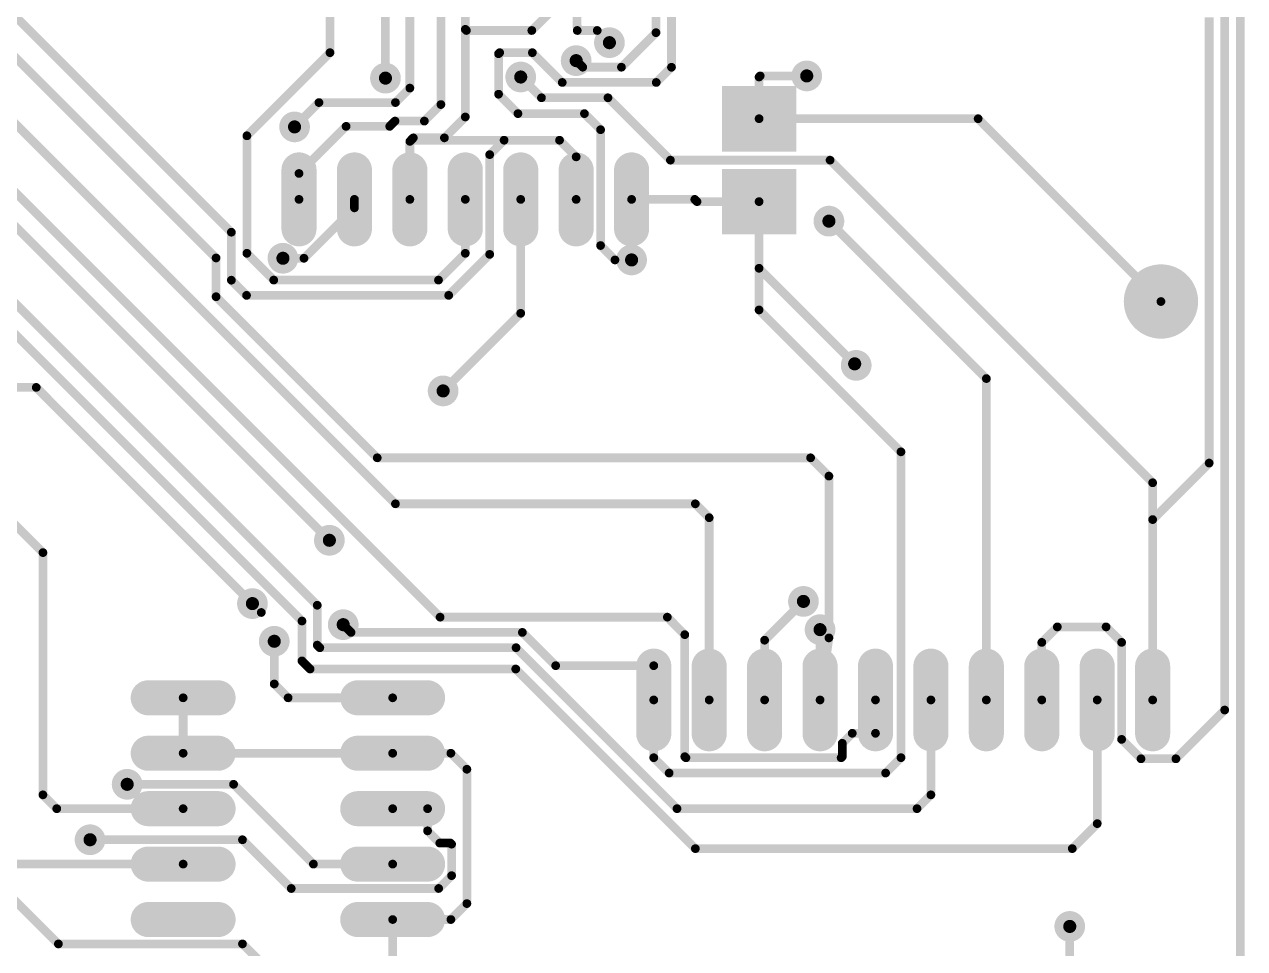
# Model space of a CAD drawing. Header units: millimetres. Extents: x 0 to 677, y 0 to 574.
# Drawn here: x 400.19 to 428.15, y 328.66 to 349.84 of the extents above; entities that cross this region are included whole.
import ezdxf

# ---------------------------------------------------------------- set-up
doc = ezdxf.new("R2010")
doc.units = ezdxf.units.MM
doc.layers.add('BottomLayer', color=5, linetype='Continuous')
doc.layers.add('BottomSolder', color=6, linetype='Continuous')
doc.layers.add('PadHoleLayer', color=7, linetype='Continuous', true_color=0xffffff)
doc.layers.add('ViaHoleLayer', color=7, linetype='Continuous', true_color=0xffffff)

msp = doc.modelspace()

# ---------------------------------------------------------------- linework, layer by layer
at = {"layer": 'BottomLayer'}
for points, const_width in [([(415.016, 348.856), (415.016, 354.094)], 0.2), ([(428.047, 313.606), (428.047, 353.84)], 0.2), ([(414.661, 349.649), (414.661, 353.141)], 0.2), ([(407.193, 349.191), (407.193, 351.933)], 0.2), ([(408.463, 348.607), (408.463, 351.935)], 0.2), ([(409.733, 348.002), (409.733, 351.871)], 0.2), ([(404.932, 345.077), (398.155, 351.855)], 0.2), ([(427.691, 334.129), (427.691, 351.655)], 0.2), ([(409.022, 348.379), (409.022, 350.929)], 0.2), ([(410.292, 349.725), (410.292, 350.929)], 0.2), ([(412.857, 349.699), (412.832, 350.929)], 0.2), ([(412.197, 350.08), (411.816, 349.699)], 0.2), ([(427.335, 339.788), (427.335, 350.004)], 0.2), ([(410.292, 347.718), (410.292, 349.725)], 0.2), ([(410.317, 349.699), (410.292, 349.725)], 0.2), ([(411.816, 349.699), (410.317, 349.699)], 0.2), ([(413.315, 349.699), (412.857, 349.699)], 0.2), ([(413.594, 349.42), (413.315, 349.699)], 0.2), ([(414.661, 349.649), (413.87, 348.858)], 0.2), ([(404.582, 344.487), (399.853, 349.217)], 0.2), ([(407.193, 349.191), (405.288, 347.286)], 0.2), ([(411.079, 349.191), (411.054, 349.166)], 0.2), ([(411.054, 348.239), (411.054, 349.166)], 0.2), ([(411.829, 349.191), (411.079, 349.191)], 0.2), ([(412.513, 348.508), (411.829, 349.191)], 0.2), ([(412.982, 348.858), (412.832, 349.008)], 0.2), ([(413.87, 348.858), (412.982, 348.858)], 0.2), ([(415.016, 348.856), (414.667, 348.508)], 0.2), ([(408.692, 338.854), (398.862, 348.683)], 0.2), ([(412.037, 348.157), (411.562, 348.633)], 0.2), ([(417.048, 348.658), (417.023, 348.633)], 0.2), ([(417.023, 347.678), (417.023, 348.633)], 0.2), ([(418.115, 348.658), (417.048, 348.658)], 0.2), ([(409.022, 348.379), (408.692, 348.048)], 0.2), ([(411.498, 347.794), (411.054, 348.239)], 0.2), ([(414.667, 348.508), (412.513, 348.508)], 0.2), ([(409.714, 336.257), (397.846, 348.125)], 0.2), ([(406.939, 348.048), (406.38, 347.49)], 0.2), ([(408.692, 348.048), (406.939, 348.048)], 0.2), ([(409.733, 348.002), (409.354, 347.623)], 0.2), ([(413.561, 348.157), (412.037, 348.157)], 0.2), ([(414.991, 346.728), (413.561, 348.157)], 0.2), ([(410.292, 347.718), (409.813, 347.239)], 0.2), ([(413.022, 347.794), (411.498, 347.794)], 0.2), ([(413.391, 347.426), (413.022, 347.794)], 0.2), ([(422.042, 347.678), (417.023, 347.678)], 0.2), ([(426.23, 343.489), (422.042, 347.678)], 0.2), ([(407.561, 347.502), (406.482, 346.423)], 0.2), ([(408.561, 347.502), (407.561, 347.502)], 0.2), ([(408.682, 347.623), (408.561, 347.502)], 0.2), ([(409.354, 347.623), (408.682, 347.623)], 0.2), ([(413.391, 344.772), (413.391, 347.426)], 0.2), ([(405.288, 344.594), (405.288, 347.286)], 0.2), ([(409.047, 347.185), (409.022, 347.159)], 0.2), ([(409.022, 345.829), (409.022, 347.159)], 0.2), ([(409.101, 347.239), (409.047, 347.185)], 0.2), ([(411.181, 347.185), (409.047, 347.185)], 0.2), ([(409.813, 347.239), (409.101, 347.239)], 0.2), ([(411.181, 347.185), (410.851, 346.855)], 0.2), ([(412.451, 347.185), (411.181, 347.185)], 0.2), ([(412.832, 346.804), (412.451, 347.185)], 0.2), ([(410.851, 344.569), (410.851, 346.855)], 0.2), ([(407.178, 338.018), (398.595, 346.601)], 0.2), ([(406.482, 345.154), (406.482, 346.504)], 0.6), ([(407.752, 345.154), (407.752, 346.504)], 0.6), ([(409.022, 345.154), (409.022, 346.504)], 0.6), ([(410.292, 345.154), (410.292, 346.504)], 0.6), ([(411.562, 345.154), (411.562, 346.504)], 0.6), ([(412.832, 345.154), (412.832, 346.504)], 0.6), ([(412.832, 345.829), (412.832, 346.804)], 0.2), ([(414.102, 345.154), (414.102, 346.504)], 0.6), ([(418.649, 346.728), (414.991, 346.728)], 0.2), ([(426.04, 339.336), (418.649, 346.728)], 0.2), ([(406.482, 345.829), (406.482, 346.423)], 0.2), ([(407.752, 345.635), (407.752, 345.829)], 0.2), ([(410.292, 344.594), (410.292, 345.829)], 0.2), ([(411.562, 343.219), (411.562, 345.829)], 0.2), ([(415.55, 345.829), (414.102, 345.829)], 0.2), ([(415.601, 345.778), (415.55, 345.829)], 0.2), ([(417.023, 345.778), (415.601, 345.778)], 0.2), ([(417.023, 344.251), (417.023, 345.778)], 0.2), ([(406.9, 336.53), (397.846, 345.585)], 0.2), ([(407.752, 345.635), (406.596, 344.48)], 0.2), ([(422.23, 341.724), (418.623, 345.331)], 0.2), ([(404.932, 343.978), (404.932, 345.077)], 0.2), ([(413.721, 344.442), (413.391, 344.772)], 0.2), ([(404.582, 343.599), (404.582, 344.487)], 0.2), ([(405.903, 343.98), (405.288, 344.594)], 0.2), ([(406.596, 344.48), (406.114, 344.48)], 0.2), ([(410.292, 344.594), (409.678, 343.98)], 0.2), ([(410.851, 344.569), (409.912, 343.63)], 0.2), ([(414.102, 344.442), (413.721, 344.442)], 0.2), ([(417.023, 343.296), (417.023, 344.251)], 0.2), ([(419.248, 342.026), (417.023, 344.251)], 0.2), ([(405.28, 343.63), (404.932, 343.978)], 0.2), ([(409.678, 343.98), (405.903, 343.98)], 0.2), ([(408.274, 339.908), (404.582, 343.599)], 0.2), ([(409.912, 343.63), (405.28, 343.63)], 0.2), ([(411.562, 343.219), (409.784, 341.441)], 0.2), ([(420.274, 340.045), (417.023, 343.296)], 0.2), ([(406.55, 336.168), (399.674, 343.045)], 0.2), ([(400.462, 341.521), (369.652, 341.521)], 0.2), ([(405.618, 336.364), (400.462, 341.521)], 0.2), ([(422.23, 334.36), (422.23, 341.724)], 0.2), ([(400.615, 337.736), (397.846, 340.505)], 0.2), ([(418.204, 339.908), (408.274, 339.908)], 0.2), ([(418.623, 339.489), (418.204, 339.908)], 0.2), ([(420.274, 333.037), (420.274, 340.045)], 0.2), ([(427.335, 339.788), (426.04, 338.493)], 0.2), ([(418.623, 335.782), (418.623, 339.489)], 0.2), ([(426.04, 338.493), (426.04, 339.336)], 0.2), ([(415.562, 338.854), (408.692, 338.854)], 0.2), ([(415.88, 338.536), (415.562, 338.854)], 0.2), ([(415.88, 334.36), (415.88, 338.536)], 0.2), ([(426.04, 334.36), (426.04, 338.493)], 0.2), ([(400.615, 332.186), (400.615, 337.736)], 0.2), ([(406.9, 335.616), (406.9, 336.53)], 0.2), ([(418.039, 336.618), (417.15, 335.729)], 0.2), ([(414.921, 336.257), (409.714, 336.257)], 0.2), ([(415.321, 335.856), (414.921, 336.257)], 0.2), ([(406.55, 335.255), (406.55, 336.168)], 0.2), ([(407.674, 335.907), (407.495, 336.085)], 0.2), ([(418.42, 334.36), (418.42, 335.971)], 0.2), ([(423.856, 336.034), (423.5, 335.679)], 0.2), ([(424.973, 336.034), (423.856, 336.034)], 0.2), ([(425.329, 335.679), (424.973, 336.034)], 0.2), ([(405.915, 334.726), (405.915, 335.704)], 0.2), ([(411.6, 335.907), (407.674, 335.907)], 0.2), ([(412.362, 335.145), (411.6, 335.907)], 0.2), ([(415.321, 333.06), (415.321, 335.856)], 0.2), ([(417.15, 334.36), (417.15, 335.729)], 0.2), ([(418.623, 335.782), (418.42, 334.36)], 0.2), ([(423.5, 334.36), (423.5, 335.679)], 0.2), ([(425.329, 333.456), (425.329, 335.679)], 0.2), ([(406.959, 335.557), (406.9, 335.616)], 0.2), ([(411.455, 335.557), (406.959, 335.557)], 0.2), ([(415.143, 331.869), (411.455, 335.557)], 0.2), ([(406.736, 335.069), (406.55, 335.255)], 0.2), ([(414.61, 335.145), (412.362, 335.145)], 0.2), ([(414.61, 335.135), (414.61, 333.585)], 0.6), ([(414.61, 334.36), (414.61, 335.145)], 0.2), ([(415.88, 335.135), (415.88, 333.585)], 0.6), ([(417.15, 335.135), (417.15, 333.585)], 0.6), ([(418.42, 335.135), (418.42, 333.585)], 0.6), ([(419.69, 335.135), (419.69, 333.585)], 0.6), ([(420.96, 335.135), (420.96, 333.585)], 0.6), ([(422.23, 335.135), (422.23, 333.585)], 0.6), ([(423.5, 335.135), (423.5, 333.585)], 0.6), ([(424.77, 335.135), (424.77, 333.585)], 0.6), ([(426.04, 335.135), (426.04, 333.585)], 0.6), ([(411.448, 335.069), (406.736, 335.069)], 0.2), ([(415.563, 330.954), (411.448, 335.069)], 0.2), ([(404.628, 334.409), (403.028, 334.409)], 0.6), ([(406.233, 334.409), (405.915, 334.726)], 0.2), ([(409.428, 334.409), (407.828, 334.409)], 0.6), ([(403.828, 333.139), (403.828, 334.409)], 0.2), ([(408.628, 334.409), (406.233, 334.409)], 0.2), ([(414.61, 333.037), (414.61, 334.36)], 0.2), ([(419.69, 333.596), (419.69, 334.36)], 0.2), ([(420.96, 334.36), (420.96, 332.186)], 0.2), ([(424.77, 334.36), (424.77, 331.526)], 0.2), ([(427.691, 334.129), (426.573, 333.012)], 0.2), ([(419.157, 333.596), (418.928, 333.367)], 0.2), ([(419.69, 333.596), (419.157, 333.596)], 0.2), ([(425.773, 333.012), (425.329, 333.456)], 0.2), ([(404.628, 333.139), (403.028, 333.139)], 0.6), ([(408.628, 333.139), (403.828, 333.139)], 0.2), ([(409.428, 333.139), (407.828, 333.139)], 0.6), ([(409.962, 333.139), (408.628, 333.139)], 0.2), ([(410.328, 332.772), (409.962, 333.139)], 0.2), ([(418.928, 333.06), (418.928, 333.367)], 0.2), ([(414.962, 332.685), (414.61, 333.037)], 0.2), ([(415.347, 333.035), (415.321, 333.06)], 0.2), ([(418.903, 333.035), (415.347, 333.035)], 0.2), ([(418.928, 333.06), (418.903, 333.035)], 0.2), ([(420.274, 333.037), (419.922, 332.685)], 0.2), ([(426.573, 333.012), (425.773, 333.012)], 0.2), ([(410.328, 329.695), (410.328, 332.772)], 0.2), ([(419.922, 332.685), (414.962, 332.685)], 0.2), ([(404.983, 332.427), (402.545, 332.427)], 0.2), ([(406.812, 330.599), (404.983, 332.427)], 0.2), ([(400.932, 331.869), (400.615, 332.186)], 0.2), ([(404.628, 331.869), (403.028, 331.869)], 0.6), ([(409.428, 331.869), (407.828, 331.869)], 0.6), ([(420.96, 332.186), (420.642, 331.869)], 0.2), ([(403.828, 331.869), (400.932, 331.869)], 0.2), ([(409.428, 331.869), (408.628, 331.869)], 0.2), ([(409.428, 331.361), (409.428, 331.869)], 0.2), ([(420.642, 331.869), (415.143, 331.869)], 0.2), ([(400.97, 328.77), (398.024, 331.716)], 0.2), ([(424.77, 331.526), (424.198, 330.954)], 0.2), ([(409.708, 331.081), (409.428, 331.361)], 0.2), ([(405.187, 331.157), (401.695, 331.157)], 0.2), ([(406.304, 330.04), (405.187, 331.157)], 0.2), ([(409.953, 331.081), (409.708, 331.081)], 0.2), ([(409.978, 331.056), (409.953, 331.081)], 0.2), ([(409.978, 330.335), (409.978, 331.056)], 0.2), ([(424.198, 330.954), (415.563, 330.954)], 0.2), ([(404.628, 330.599), (403.028, 330.599)], 0.6), ([(409.428, 330.599), (407.828, 330.599)], 0.6), ([(403.828, 330.599), (399.865, 330.599)], 0.2), ([(408.628, 330.599), (406.812, 330.599)], 0.2), ([(409.978, 330.335), (409.682, 330.04)], 0.2), ([(409.682, 330.04), (406.304, 330.04)], 0.2), ([(404.628, 329.329), (403.028, 329.329)], 0.6), ([(409.428, 329.329), (407.828, 329.329)], 0.6), ([(410.328, 329.695), (409.962, 329.329)], 0.2), ([(409.962, 329.329), (408.628, 329.329)], 0.2), ([(408.628, 328.059), (408.628, 329.329)], 0.2), ([(424.141, 328.059), (424.141, 329.171)], 0.2), ([(405.187, 328.77), (400.97, 328.77)], 0.2), ([(406.457, 327.5), (405.187, 328.77)], 0.2)]:
    msp.add_lwpolyline(points, dxfattribs=dict(at, const_width=const_width))
for points, const_width in [([(410.342, 349.725, -1), (410.242, 349.725, -1)], 0.1), ([(410.342, 349.725, -1), (410.242, 349.725, -1)], 0.1), ([(410.342, 349.725, -1), (410.242, 349.725, -1)], 0.1), ([(410.367, 349.699, -1), (410.267, 349.699, -1)], 0.1), ([(410.367, 349.699, -1), (410.267, 349.699, -1)], 0.1), ([(411.866, 349.699, -1), (411.766, 349.699, -1)], 0.1), ([(411.866, 349.699, -1), (411.766, 349.699, -1)], 0.1), ([(412.907, 349.699, -1), (412.807, 349.699, -1)], 0.1), ([(412.907, 349.699, -1), (412.807, 349.699, -1)], 0.1), ([(413.365, 349.699, -1), (413.265, 349.699, -1)], 0.1), ([(413.365, 349.699, -1), (413.265, 349.699, -1)], 0.1), ([(414.711, 349.649, -1), (414.611, 349.649, -1)], 0.1), ([(414.711, 349.649, -1), (414.611, 349.649, -1)], 0.1), ([(413.719, 349.42, -1), (413.469, 349.42, -1)], 0.25), ([(413.644, 349.42, -1), (413.544, 349.42, -1)], 0.1), ([(407.243, 349.191, -1), (407.143, 349.191, -1)], 0.1), ([(407.243, 349.191, -1), (407.143, 349.191, -1)], 0.1), ([(411.104, 349.166, -1), (411.004, 349.166, -1)], 0.1), ([(411.104, 349.166, -1), (411.004, 349.166, -1)], 0.1), ([(411.129, 349.191, -1), (411.029, 349.191, -1)], 0.1), ([(411.129, 349.191, -1), (411.029, 349.191, -1)], 0.1), ([(411.879, 349.191, -1), (411.779, 349.191, -1)], 0.1), ([(411.879, 349.191, -1), (411.779, 349.191, -1)], 0.1), ([(412.957, 349.008, -1), (412.707, 349.008, -1)], 0.25), ([(412.882, 349.008, -1), (412.782, 349.008, -1)], 0.1), ([(413.032, 348.858, -1), (412.932, 348.858, -1)], 0.1), ([(413.032, 348.858, -1), (412.932, 348.858, -1)], 0.1), ([(413.92, 348.858, -1), (413.82, 348.858, -1)], 0.1), ([(413.92, 348.858, -1), (413.82, 348.858, -1)], 0.1), ([(415.066, 348.856, -1), (414.966, 348.856, -1)], 0.1), ([(415.066, 348.856, -1), (414.966, 348.856, -1)], 0.1), ([(418.24, 348.658, -1), (417.99, 348.658, -1)], 0.25), ([(408.588, 348.607, -1), (408.338, 348.607, -1)], 0.25), ([(408.513, 348.607, -1), (408.413, 348.607, -1)], 0.1), ([(411.687, 348.633, -1), (411.437, 348.633, -1)], 0.25), ([(411.612, 348.633, -1), (411.512, 348.633, -1)], 0.1), ([(417.073, 348.633, -1), (416.973, 348.633, -1)], 0.1), ([(417.073, 348.633, -1), (416.973, 348.633, -1)], 0.1), ([(417.098, 348.658, -1), (416.998, 348.658, -1)], 0.1), ([(417.098, 348.658, -1), (416.998, 348.658, -1)], 0.1), ([(418.165, 348.658, -1), (418.065, 348.658, -1)], 0.1), ([(409.072, 348.379, -1), (408.972, 348.379, -1)], 0.1), ([(409.072, 348.379, -1), (408.972, 348.379, -1)], 0.1), ([(411.104, 348.239, -1), (411.004, 348.239, -1)], 0.1), ([(411.104, 348.239, -1), (411.004, 348.239, -1)], 0.1), ([(412.563, 348.508, -1), (412.463, 348.508, -1)], 0.1), ([(412.563, 348.508, -1), (412.463, 348.508, -1)], 0.1), ([(414.717, 348.508, -1), (414.617, 348.508, -1)], 0.1), ([(414.717, 348.508, -1), (414.617, 348.508, -1)], 0.1), ([(406.989, 348.048, -1), (406.889, 348.048, -1)], 0.1), ([(406.989, 348.048, -1), (406.889, 348.048, -1)], 0.1), ([(408.742, 348.048, -1), (408.642, 348.048, -1)], 0.1), ([(408.742, 348.048, -1), (408.642, 348.048, -1)], 0.1), ([(409.783, 348.002, -1), (409.683, 348.002, -1)], 0.1), ([(409.783, 348.002, -1), (409.683, 348.002, -1)], 0.1), ([(412.087, 348.157, -1), (411.987, 348.157, -1)], 0.1), ([(412.087, 348.157, -1), (411.987, 348.157, -1)], 0.1), ([(413.611, 348.157, -1), (413.511, 348.157, -1)], 0.1), ([(413.611, 348.157, -1), (413.511, 348.157, -1)], 0.1), ([(410.342, 347.718, -1), (410.242, 347.718, -1)], 0.1), ([(410.342, 347.718, -1), (410.242, 347.718, -1)], 0.1), ([(411.548, 347.794, -1), (411.448, 347.794, -1)], 0.1), ([(411.548, 347.794, -1), (411.448, 347.794, -1)], 0.1), ([(413.072, 347.794, -1), (412.972, 347.794, -1)], 0.1), ([(413.072, 347.794, -1), (412.972, 347.794, -1)], 0.1), ([(417.073, 347.678, -1), (416.973, 347.678, -1)], 0.1), ([(417.073, 347.678, -1), (416.973, 347.678, -1)], 0.1), ([(422.092, 347.678, -1), (421.992, 347.678, -1)], 0.1), ([(422.092, 347.678, -1), (421.992, 347.678, -1)], 0.1), ([(406.505, 347.49, -1), (406.255, 347.49, -1)], 0.25), ([(406.43, 347.49, -1), (406.33, 347.49, -1)], 0.1), ([(407.611, 347.502, -1), (407.511, 347.502, -1)], 0.1), ([(407.611, 347.502, -1), (407.511, 347.502, -1)], 0.1), ([(408.611, 347.502, -1), (408.511, 347.502, -1)], 0.1), ([(408.611, 347.502, -1), (408.511, 347.502, -1)], 0.1), ([(408.732, 347.623, -1), (408.632, 347.623, -1)], 0.1), ([(408.732, 347.623, -1), (408.632, 347.623, -1)], 0.1), ([(409.404, 347.623, -1), (409.304, 347.623, -1)], 0.1), ([(409.404, 347.623, -1), (409.304, 347.623, -1)], 0.1), ([(413.441, 347.426, -1), (413.341, 347.426, -1)], 0.1), ([(413.441, 347.426, -1), (413.341, 347.426, -1)], 0.1), ([(405.338, 347.286, -1), (405.238, 347.286, -1)], 0.1), ([(405.338, 347.286, -1), (405.238, 347.286, -1)], 0.1), ([(409.072, 347.159, -1), (408.972, 347.159, -1)], 0.1), ([(409.072, 347.159, -1), (408.972, 347.159, -1)], 0.1), ([(409.097, 347.185, -1), (408.997, 347.185, -1)], 0.1), ([(409.097, 347.185, -1), (408.997, 347.185, -1)], 0.1), ([(409.097, 347.185, -1), (408.997, 347.185, -1)], 0.1), ([(409.151, 347.239, -1), (409.051, 347.239, -1)], 0.1), ([(409.151, 347.239, -1), (409.051, 347.239, -1)], 0.1), ([(409.863, 347.239, -1), (409.763, 347.239, -1)], 0.1), ([(409.863, 347.239, -1), (409.763, 347.239, -1)], 0.1), ([(411.231, 347.185, -1), (411.131, 347.185, -1)], 0.1), ([(411.231, 347.185, -1), (411.131, 347.185, -1)], 0.1), ([(411.231, 347.185, -1), (411.131, 347.185, -1)], 0.1), ([(412.501, 347.185, -1), (412.401, 347.185, -1)], 0.1), ([(412.501, 347.185, -1), (412.401, 347.185, -1)], 0.1), ([(410.901, 346.855, -1), (410.801, 346.855, -1)], 0.1), ([(410.901, 346.855, -1), (410.801, 346.855, -1)], 0.1), ([(406.632, 346.504, -1), (406.332, 346.504, -1)], 0.3), ([(407.902, 346.504, -1), (407.602, 346.504, -1)], 0.3), ([(409.172, 346.504, -1), (408.872, 346.504, -1)], 0.3), ([(410.442, 346.504, -1), (410.142, 346.504, -1)], 0.3), ([(411.712, 346.504, -1), (411.412, 346.504, -1)], 0.3), ([(412.982, 346.504, -1), (412.682, 346.504, -1)], 0.3), ([(412.882, 346.804, -1), (412.782, 346.804, -1)], 0.1), ([(412.882, 346.804, -1), (412.782, 346.804, -1)], 0.1), ([(414.252, 346.504, -1), (413.952, 346.504, -1)], 0.3), ([(415.041, 346.728, -1), (414.941, 346.728, -1)], 0.1), ([(415.041, 346.728, -1), (414.941, 346.728, -1)], 0.1), ([(418.699, 346.728, -1), (418.599, 346.728, -1)], 0.1), ([(418.699, 346.728, -1), (418.599, 346.728, -1)], 0.1), ([(406.532, 346.423, -1), (406.432, 346.423, -1)], 0.1), ([(406.532, 346.423, -1), (406.432, 346.423, -1)], 0.1), ([(406.532, 345.829, -1), (406.432, 345.829, -1)], 0.1), ([(407.802, 345.829, -1), (407.702, 345.829, -1)], 0.1), ([(409.072, 345.829, -1), (408.972, 345.829, -1)], 0.1), ([(410.342, 345.829, -1), (410.242, 345.829, -1)], 0.1), ([(411.612, 345.829, -1), (411.512, 345.829, -1)], 0.1), ([(412.882, 345.829, -1), (412.782, 345.829, -1)], 0.1), ([(414.152, 345.829, -1), (414.052, 345.829, -1)], 0.1), ([(415.6, 345.829, -1), (415.5, 345.829, -1)], 0.1), ([(415.6, 345.829, -1), (415.5, 345.829, -1)], 0.1), ([(415.651, 345.778, -1), (415.551, 345.778, -1)], 0.1), ([(415.651, 345.778, -1), (415.551, 345.778, -1)], 0.1), ([(417.073, 345.778, -1), (416.973, 345.778, -1)], 0.1), ([(417.073, 345.778, -1), (416.973, 345.778, -1)], 0.1), ([(407.802, 345.635, -1), (407.702, 345.635, -1)], 0.1), ([(407.802, 345.635, -1), (407.702, 345.635, -1)], 0.1), ([(418.748, 345.331, -1), (418.498, 345.331, -1)], 0.25), ([(406.632, 345.154, -1), (406.332, 345.154, -1)], 0.3), ([(407.902, 345.154, -1), (407.602, 345.154, -1)], 0.3), ([(409.172, 345.154, -1), (408.872, 345.154, -1)], 0.3), ([(410.442, 345.154, -1), (410.142, 345.154, -1)], 0.3), ([(411.712, 345.154, -1), (411.412, 345.154, -1)], 0.3), ([(412.982, 345.154, -1), (412.682, 345.154, -1)], 0.3), ([(414.252, 345.154, -1), (413.952, 345.154, -1)], 0.3), ([(418.673, 345.331, -1), (418.573, 345.331, -1)], 0.1), ([(404.982, 345.077, -1), (404.882, 345.077, -1)], 0.1), ([(404.982, 345.077, -1), (404.882, 345.077, -1)], 0.1), ([(406.239, 344.48, -1), (405.989, 344.48, -1)], 0.25), ([(413.441, 344.772, -1), (413.341, 344.772, -1)], 0.1), ([(413.441, 344.772, -1), (413.341, 344.772, -1)], 0.1), ([(404.632, 344.487, -1), (404.532, 344.487, -1)], 0.1), ([(404.632, 344.487, -1), (404.532, 344.487, -1)], 0.1), ([(405.338, 344.594, -1), (405.238, 344.594, -1)], 0.1), ([(405.338, 344.594, -1), (405.238, 344.594, -1)], 0.1), ([(406.164, 344.48, -1), (406.064, 344.48, -1)], 0.1), ([(406.646, 344.48, -1), (406.546, 344.48, -1)], 0.1), ([(406.646, 344.48, -1), (406.546, 344.48, -1)], 0.1), ([(410.342, 344.594, -1), (410.242, 344.594, -1)], 0.1), ([(410.342, 344.594, -1), (410.242, 344.594, -1)], 0.1), ([(410.901, 344.569, -1), (410.801, 344.569, -1)], 0.1), ([(410.901, 344.569, -1), (410.801, 344.569, -1)], 0.1), ([(413.771, 344.442, -1), (413.671, 344.442, -1)], 0.1), ([(413.771, 344.442, -1), (413.671, 344.442, -1)], 0.1), ([(414.227, 344.442, -1), (413.977, 344.442, -1)], 0.25), ([(414.152, 344.442, -1), (414.052, 344.442, -1)], 0.1), ([(417.073, 344.251, -1), (416.973, 344.251, -1)], 0.1), ([(417.073, 344.251, -1), (416.973, 344.251, -1)], 0.1), ([(417.073, 344.251, -1), (416.973, 344.251, -1)], 0.1), ([(426.605, 343.489, -1), (425.855, 343.489, -1)], 0.75), ([(404.982, 343.978, -1), (404.882, 343.978, -1)], 0.1), ([(404.982, 343.978, -1), (404.882, 343.978, -1)], 0.1), ([(405.953, 343.98, -1), (405.853, 343.98, -1)], 0.1), ([(405.953, 343.98, -1), (405.853, 343.98, -1)], 0.1), ([(409.728, 343.98, -1), (409.628, 343.98, -1)], 0.1), ([(409.728, 343.98, -1), (409.628, 343.98, -1)], 0.1), ([(404.632, 343.599, -1), (404.532, 343.599, -1)], 0.1), ([(404.632, 343.599, -1), (404.532, 343.599, -1)], 0.1), ([(405.33, 343.63, -1), (405.23, 343.63, -1)], 0.1), ([(405.33, 343.63, -1), (405.23, 343.63, -1)], 0.1), ([(409.962, 343.63, -1), (409.862, 343.63, -1)], 0.1), ([(409.962, 343.63, -1), (409.862, 343.63, -1)], 0.1), ([(426.28, 343.489, -1), (426.18, 343.489, -1)], 0.1), ([(411.612, 343.219, -1), (411.512, 343.219, -1)], 0.1), ([(411.612, 343.219, -1), (411.512, 343.219, -1)], 0.1), ([(417.073, 343.296, -1), (416.973, 343.296, -1)], 0.1), ([(417.073, 343.296, -1), (416.973, 343.296, -1)], 0.1), ([(419.373, 342.026, -1), (419.123, 342.026, -1)], 0.25), ([(419.298, 342.026, -1), (419.198, 342.026, -1)], 0.1), ([(400.512, 341.521, -1), (400.412, 341.521, -1)], 0.1), ([(400.512, 341.521, -1), (400.412, 341.521, -1)], 0.1), ([(409.909, 341.441, -1), (409.659, 341.441, -1)], 0.25), ([(422.28, 341.724, -1), (422.18, 341.724, -1)], 0.1), ([(422.28, 341.724, -1), (422.18, 341.724, -1)], 0.1), ([(409.834, 341.441, -1), (409.734, 341.441, -1)], 0.1), ([(408.324, 339.908, -1), (408.224, 339.908, -1)], 0.1), ([(408.324, 339.908, -1), (408.224, 339.908, -1)], 0.1), ([(418.254, 339.908, -1), (418.154, 339.908, -1)], 0.1), ([(418.254, 339.908, -1), (418.154, 339.908, -1)], 0.1), ([(420.324, 340.045, -1), (420.224, 340.045, -1)], 0.1), ([(420.324, 340.045, -1), (420.224, 340.045, -1)], 0.1), ([(427.385, 339.788, -1), (427.285, 339.788, -1)], 0.1), ([(427.385, 339.788, -1), (427.285, 339.788, -1)], 0.1), ([(418.673, 339.489, -1), (418.573, 339.489, -1)], 0.1), ([(418.673, 339.489, -1), (418.573, 339.489, -1)], 0.1), ([(426.09, 339.336, -1), (425.99, 339.336, -1)], 0.1), ([(426.09, 339.336, -1), (425.99, 339.336, -1)], 0.1), ([(408.742, 338.854, -1), (408.642, 338.854, -1)], 0.1), ([(408.742, 338.854, -1), (408.642, 338.854, -1)], 0.1), ([(415.612, 338.854, -1), (415.512, 338.854, -1)], 0.1), ([(415.612, 338.854, -1), (415.512, 338.854, -1)], 0.1), ([(415.93, 338.536, -1), (415.83, 338.536, -1)], 0.1), ([(415.93, 338.536, -1), (415.83, 338.536, -1)], 0.1), ([(426.09, 338.493, -1), (425.99, 338.493, -1)], 0.1), ([(426.09, 338.493, -1), (425.99, 338.493, -1)], 0.1), ([(426.09, 338.493, -1), (425.99, 338.493, -1)], 0.1), ([(407.303, 338.018, -1), (407.053, 338.018, -1)], 0.25), ([(407.228, 338.018, -1), (407.128, 338.018, -1)], 0.1), ([(400.665, 337.736, -1), (400.565, 337.736, -1)], 0.1), ([(400.665, 337.736, -1), (400.565, 337.736, -1)], 0.1), ([(418.164, 336.618, -1), (417.914, 336.618, -1)], 0.25), ([(405.54, 336.568, -1), (405.29, 336.568, -1)], 0.25), ([(406.95, 336.53, -1), (406.85, 336.53, -1)], 0.1), ([(406.95, 336.53, -1), (406.85, 336.53, -1)], 0.1), ([(418.089, 336.618, -1), (417.989, 336.618, -1)], 0.1), ([(405.668, 336.364, -1), (405.568, 336.364, -1)], 0.1), ([(407.62, 336.085, -1), (407.37, 336.085, -1)], 0.25), ([(409.764, 336.257, -1), (409.664, 336.257, -1)], 0.1), ([(409.764, 336.257, -1), (409.664, 336.257, -1)], 0.1), ([(414.971, 336.257, -1), (414.871, 336.257, -1)], 0.1), ([(414.971, 336.257, -1), (414.871, 336.257, -1)], 0.1), ([(406.6, 336.168, -1), (406.5, 336.168, -1)], 0.1), ([(406.6, 336.168, -1), (406.5, 336.168, -1)], 0.1), ([(407.545, 336.085, -1), (407.445, 336.085, -1)], 0.1), ([(418.545, 335.971, -1), (418.295, 335.971, -1)], 0.25), ([(418.47, 335.971, -1), (418.37, 335.971, -1)], 0.1), ([(423.906, 336.034, -1), (423.806, 336.034, -1)], 0.1), ([(423.906, 336.034, -1), (423.806, 336.034, -1)], 0.1), ([(425.023, 336.034, -1), (424.923, 336.034, -1)], 0.1), ([(425.023, 336.034, -1), (424.923, 336.034, -1)], 0.1), ([(406.04, 335.704, -1), (405.79, 335.704, -1)], 0.25), ([(405.965, 335.704, -1), (405.865, 335.704, -1)], 0.1), ([(407.724, 335.907, -1), (407.624, 335.907, -1)], 0.1), ([(407.724, 335.907, -1), (407.624, 335.907, -1)], 0.1), ([(411.65, 335.907, -1), (411.55, 335.907, -1)], 0.1), ([(411.65, 335.907, -1), (411.55, 335.907, -1)], 0.1), ([(415.371, 335.856, -1), (415.271, 335.856, -1)], 0.1), ([(415.371, 335.856, -1), (415.271, 335.856, -1)], 0.1), ([(417.2, 335.729, -1), (417.1, 335.729, -1)], 0.1), ([(417.2, 335.729, -1), (417.1, 335.729, -1)], 0.1), ([(418.673, 335.782, -1), (418.573, 335.782, -1)], 0.1), ([(418.673, 335.782, -1), (418.573, 335.782, -1)], 0.1), ([(423.55, 335.679, -1), (423.45, 335.679, -1)], 0.1), ([(423.55, 335.679, -1), (423.45, 335.679, -1)], 0.1), ([(425.379, 335.679, -1), (425.279, 335.679, -1)], 0.1), ([(425.379, 335.679, -1), (425.279, 335.679, -1)], 0.1), ([(406.95, 335.616, -1), (406.85, 335.616, -1)], 0.1), ([(406.95, 335.616, -1), (406.85, 335.616, -1)], 0.1), ([(407.009, 335.557, -1), (406.909, 335.557, -1)], 0.1), ([(407.009, 335.557, -1), (406.909, 335.557, -1)], 0.1), ([(411.505, 335.557, -1), (411.405, 335.557, -1)], 0.1), ([(411.505, 335.557, -1), (411.405, 335.557, -1)], 0.1), ([(406.6, 335.255, -1), (406.5, 335.255, -1)], 0.1), ([(406.6, 335.255, -1), (406.5, 335.255, -1)], 0.1), ([(412.412, 335.145, -1), (412.312, 335.145, -1)], 0.1), ([(412.412, 335.145, -1), (412.312, 335.145, -1)], 0.1), ([(414.76, 335.135, -1), (414.46, 335.135, -1)], 0.3), ([(414.66, 335.145, -1), (414.56, 335.145, -1)], 0.1), ([(414.66, 335.145, -1), (414.56, 335.145, -1)], 0.1), ([(416.03, 335.135, -1), (415.73, 335.135, -1)], 0.3), ([(417.3, 335.135, -1), (417, 335.135, -1)], 0.3), ([(418.57, 335.135, -1), (418.27, 335.135, -1)], 0.3), ([(419.84, 335.135, -1), (419.54, 335.135, -1)], 0.3), ([(421.11, 335.135, -1), (420.81, 335.135, -1)], 0.3), ([(422.38, 335.135, -1), (422.08, 335.135, -1)], 0.3), ([(423.65, 335.135, -1), (423.35, 335.135, -1)], 0.3), ([(424.92, 335.135, -1), (424.62, 335.135, -1)], 0.3), ([(426.19, 335.135, -1), (425.89, 335.135, -1)], 0.3), ([(406.786, 335.069, -1), (406.686, 335.069, -1)], 0.1), ([(406.786, 335.069, -1), (406.686, 335.069, -1)], 0.1), ([(411.498, 335.069, -1), (411.398, 335.069, -1)], 0.1), ([(411.498, 335.069, -1), (411.398, 335.069, -1)], 0.1), ([(403.178, 334.409, -1), (402.878, 334.409, -1)], 0.3), ([(404.778, 334.409, -1), (404.478, 334.409, -1)], 0.3), ([(405.965, 334.726, -1), (405.865, 334.726, -1)], 0.1), ([(405.965, 334.726, -1), (405.865, 334.726, -1)], 0.1), ([(407.978, 334.409, -1), (407.678, 334.409, -1)], 0.3), ([(409.578, 334.409, -1), (409.278, 334.409, -1)], 0.3), ([(403.878, 334.409, -1), (403.778, 334.409, -1)], 0.1), ([(406.283, 334.409, -1), (406.183, 334.409, -1)], 0.1), ([(406.283, 334.409, -1), (406.183, 334.409, -1)], 0.1), ([(408.678, 334.409, -1), (408.578, 334.409, -1)], 0.1), ([(414.66, 334.36, -1), (414.56, 334.36, -1)], 0.1), ([(414.66, 334.36, -1), (414.56, 334.36, -1)], 0.1), ([(415.93, 334.36, -1), (415.83, 334.36, -1)], 0.1), ([(417.2, 334.36, -1), (417.1, 334.36, -1)], 0.1), ([(418.47, 334.36, -1), (418.37, 334.36, -1)], 0.1), ([(418.47, 334.36, -1), (418.37, 334.36, -1)], 0.1), ([(419.74, 334.36, -1), (419.64, 334.36, -1)], 0.1), ([(421.01, 334.36, -1), (420.91, 334.36, -1)], 0.1), ([(422.28, 334.36, -1), (422.18, 334.36, -1)], 0.1), ([(423.55, 334.36, -1), (423.45, 334.36, -1)], 0.1), ([(424.82, 334.36, -1), (424.72, 334.36, -1)], 0.1), ([(426.09, 334.36, -1), (425.99, 334.36, -1)], 0.1), ([(427.741, 334.129, -1), (427.641, 334.129, -1)], 0.1), ([(427.741, 334.129, -1), (427.641, 334.129, -1)], 0.1), ([(414.76, 333.585, -1), (414.46, 333.585, -1)], 0.3), ([(416.03, 333.585, -1), (415.73, 333.585, -1)], 0.3), ([(417.3, 333.585, -1), (417, 333.585, -1)], 0.3), ([(418.57, 333.585, -1), (418.27, 333.585, -1)], 0.3), ([(419.84, 333.585, -1), (419.54, 333.585, -1)], 0.3), ([(421.11, 333.585, -1), (420.81, 333.585, -1)], 0.3), ([(422.38, 333.585, -1), (422.08, 333.585, -1)], 0.3), ([(423.65, 333.585, -1), (423.35, 333.585, -1)], 0.3), ([(424.92, 333.585, -1), (424.62, 333.585, -1)], 0.3), ([(426.19, 333.585, -1), (425.89, 333.585, -1)], 0.3), ([(419.207, 333.596, -1), (419.107, 333.596, -1)], 0.1), ([(419.207, 333.596, -1), (419.107, 333.596, -1)], 0.1), ([(419.74, 333.596, -1), (419.64, 333.596, -1)], 0.1), ([(419.74, 333.596, -1), (419.64, 333.596, -1)], 0.1), ([(425.379, 333.456, -1), (425.279, 333.456, -1)], 0.1), ([(425.379, 333.456, -1), (425.279, 333.456, -1)], 0.1), ([(403.178, 333.139, -1), (402.878, 333.139, -1)], 0.3), ([(403.878, 333.139, -1), (403.778, 333.139, -1)], 0.1), ([(403.878, 333.139, -1), (403.778, 333.139, -1)], 0.1), ([(404.778, 333.139, -1), (404.478, 333.139, -1)], 0.3), ([(407.978, 333.139, -1), (407.678, 333.139, -1)], 0.3), ([(408.678, 333.139, -1), (408.578, 333.139, -1)], 0.1), ([(408.678, 333.139, -1), (408.578, 333.139, -1)], 0.1), ([(409.578, 333.139, -1), (409.278, 333.139, -1)], 0.3), ([(410.012, 333.139, -1), (409.912, 333.139, -1)], 0.1), ([(410.012, 333.139, -1), (409.912, 333.139, -1)], 0.1), ([(418.978, 333.367, -1), (418.878, 333.367, -1)], 0.1), ([(418.978, 333.367, -1), (418.878, 333.367, -1)], 0.1), ([(414.66, 333.037, -1), (414.56, 333.037, -1)], 0.1), ([(414.66, 333.037, -1), (414.56, 333.037, -1)], 0.1), ([(415.371, 333.06, -1), (415.271, 333.06, -1)], 0.1), ([(415.371, 333.06, -1), (415.271, 333.06, -1)], 0.1), ([(415.397, 333.035, -1), (415.297, 333.035, -1)], 0.1), ([(415.397, 333.035, -1), (415.297, 333.035, -1)], 0.1), ([(418.953, 333.035, -1), (418.853, 333.035, -1)], 0.1), ([(418.953, 333.035, -1), (418.853, 333.035, -1)], 0.1), ([(418.978, 333.06, -1), (418.878, 333.06, -1)], 0.1), ([(418.978, 333.06, -1), (418.878, 333.06, -1)], 0.1), ([(420.324, 333.037, -1), (420.224, 333.037, -1)], 0.1), ([(420.324, 333.037, -1), (420.224, 333.037, -1)], 0.1), ([(425.823, 333.012, -1), (425.723, 333.012, -1)], 0.1), ([(425.823, 333.012, -1), (425.723, 333.012, -1)], 0.1), ([(426.623, 333.012, -1), (426.523, 333.012, -1)], 0.1), ([(426.623, 333.012, -1), (426.523, 333.012, -1)], 0.1), ([(402.67, 332.427, -1), (402.42, 332.427, -1)], 0.25), ([(410.378, 332.772, -1), (410.278, 332.772, -1)], 0.1), ([(410.378, 332.772, -1), (410.278, 332.772, -1)], 0.1), ([(415.012, 332.685, -1), (414.912, 332.685, -1)], 0.1), ([(415.012, 332.685, -1), (414.912, 332.685, -1)], 0.1), ([(419.972, 332.685, -1), (419.872, 332.685, -1)], 0.1), ([(419.972, 332.685, -1), (419.872, 332.685, -1)], 0.1), ([(402.595, 332.427, -1), (402.495, 332.427, -1)], 0.1), ([(405.033, 332.427, -1), (404.933, 332.427, -1)], 0.1), ([(405.033, 332.427, -1), (404.933, 332.427, -1)], 0.1), ([(400.665, 332.186, -1), (400.565, 332.186, -1)], 0.1), ([(400.665, 332.186, -1), (400.565, 332.186, -1)], 0.1), ([(403.178, 331.869, -1), (402.878, 331.869, -1)], 0.3), ([(404.778, 331.869, -1), (404.478, 331.869, -1)], 0.3), ([(407.978, 331.869, -1), (407.678, 331.869, -1)], 0.3), ([(409.578, 331.869, -1), (409.278, 331.869, -1)], 0.3), ([(421.01, 332.186, -1), (420.91, 332.186, -1)], 0.1), ([(421.01, 332.186, -1), (420.91, 332.186, -1)], 0.1), ([(400.982, 331.869, -1), (400.882, 331.869, -1)], 0.1), ([(400.982, 331.869, -1), (400.882, 331.869, -1)], 0.1), ([(403.878, 331.869, -1), (403.778, 331.869, -1)], 0.1), ([(408.678, 331.869, -1), (408.578, 331.869, -1)], 0.1), ([(409.478, 331.869, -1), (409.378, 331.869, -1)], 0.1), ([(409.478, 331.869, -1), (409.378, 331.869, -1)], 0.1), ([(415.193, 331.869, -1), (415.093, 331.869, -1)], 0.1), ([(415.193, 331.869, -1), (415.093, 331.869, -1)], 0.1), ([(420.692, 331.869, -1), (420.592, 331.869, -1)], 0.1), ([(420.692, 331.869, -1), (420.592, 331.869, -1)], 0.1), ([(424.82, 331.526, -1), (424.72, 331.526, -1)], 0.1), ([(424.82, 331.526, -1), (424.72, 331.526, -1)], 0.1), ([(401.82, 331.157, -1), (401.57, 331.157, -1)], 0.25), ([(409.478, 331.361, -1), (409.378, 331.361, -1)], 0.1), ([(409.478, 331.361, -1), (409.378, 331.361, -1)], 0.1), ([(401.745, 331.157, -1), (401.645, 331.157, -1)], 0.1), ([(405.237, 331.157, -1), (405.137, 331.157, -1)], 0.1), ([(405.237, 331.157, -1), (405.137, 331.157, -1)], 0.1), ([(409.758, 331.081, -1), (409.658, 331.081, -1)], 0.1), ([(409.758, 331.081, -1), (409.658, 331.081, -1)], 0.1), ([(410.003, 331.081, -1), (409.903, 331.081, -1)], 0.1), ([(410.003, 331.081, -1), (409.903, 331.081, -1)], 0.1), ([(410.028, 331.056, -1), (409.928, 331.056, -1)], 0.1), ([(410.028, 331.056, -1), (409.928, 331.056, -1)], 0.1), ([(415.613, 330.954, -1), (415.513, 330.954, -1)], 0.1), ([(415.613, 330.954, -1), (415.513, 330.954, -1)], 0.1), ([(424.248, 330.954, -1), (424.148, 330.954, -1)], 0.1), ([(424.248, 330.954, -1), (424.148, 330.954, -1)], 0.1), ([(403.178, 330.599, -1), (402.878, 330.599, -1)], 0.3), ([(404.778, 330.599, -1), (404.478, 330.599, -1)], 0.3), ([(407.978, 330.599, -1), (407.678, 330.599, -1)], 0.3), ([(409.578, 330.599, -1), (409.278, 330.599, -1)], 0.3), ([(403.878, 330.599, -1), (403.778, 330.599, -1)], 0.1), ([(406.862, 330.599, -1), (406.762, 330.599, -1)], 0.1), ([(406.862, 330.599, -1), (406.762, 330.599, -1)], 0.1), ([(408.678, 330.599, -1), (408.578, 330.599, -1)], 0.1), ([(410.028, 330.335, -1), (409.928, 330.335, -1)], 0.1), ([(410.028, 330.335, -1), (409.928, 330.335, -1)], 0.1), ([(406.354, 330.04, -1), (406.254, 330.04, -1)], 0.1), ([(406.354, 330.04, -1), (406.254, 330.04, -1)], 0.1), ([(409.732, 330.04, -1), (409.632, 330.04, -1)], 0.1), ([(409.732, 330.04, -1), (409.632, 330.04, -1)], 0.1), ([(403.178, 329.329, -1), (402.878, 329.329, -1)], 0.3), ([(404.778, 329.329, -1), (404.478, 329.329, -1)], 0.3), ([(407.978, 329.329, -1), (407.678, 329.329, -1)], 0.3), ([(409.578, 329.329, -1), (409.278, 329.329, -1)], 0.3), ([(410.378, 329.695, -1), (410.278, 329.695, -1)], 0.1), ([(410.378, 329.695, -1), (410.278, 329.695, -1)], 0.1), ([(408.678, 329.329, -1), (408.578, 329.329, -1)], 0.1), ([(408.678, 329.329, -1), (408.578, 329.329, -1)], 0.1), ([(410.012, 329.329, -1), (409.912, 329.329, -1)], 0.1), ([(410.012, 329.329, -1), (409.912, 329.329, -1)], 0.1), ([(424.266, 329.171, -1), (424.016, 329.171, -1)], 0.25), ([(424.191, 329.171, -1), (424.091, 329.171, -1)], 0.1), ([(401.02, 328.77, -1), (400.92, 328.77, -1)], 0.1), ([(401.02, 328.77, -1), (400.92, 328.77, -1)], 0.1), ([(405.237, 328.77, -1), (405.137, 328.77, -1)], 0.1), ([(405.237, 328.77, -1), (405.137, 328.77, -1)], 0.1)]:
    msp.add_lwpolyline(points, format="xyb", close=True, dxfattribs=dict(at, const_width=const_width))
for points in [[(417.773, 347.028), (416.273, 347.028), (417.773, 348.328), (416.273, 348.328)], [(417.773, 345.128), (416.273, 345.128), (417.773, 346.428), (416.273, 346.428)]]:
    msp.add_solid(points, dxfattribs=at)
at = {"layer": 'BottomSolder'}
for points, const_width in [([(413.77, 349.42, -1), (413.418, 349.42, -1)], 0.352), ([(413.008, 349.008, -1), (412.656, 349.008, -1)], 0.352), ([(408.639, 348.607, -1), (408.287, 348.607, -1)], 0.352), ([(411.738, 348.633, -1), (411.386, 348.633, -1)], 0.352), ([(418.291, 348.658, -1), (417.939, 348.658, -1)], 0.352), ([(406.556, 347.49, -1), (406.205, 347.49, -1)], 0.352), ([(406.683, 346.504, -1), (406.281, 346.504, -1)], 0.402), ([(407.953, 346.504, -1), (407.551, 346.504, -1)], 0.402), ([(409.223, 346.504, -1), (408.821, 346.504, -1)], 0.402), ([(410.493, 346.504, -1), (410.091, 346.504, -1)], 0.402), ([(411.763, 346.504, -1), (411.361, 346.504, -1)], 0.402), ([(413.033, 346.504, -1), (412.631, 346.504, -1)], 0.402), ([(414.303, 346.504, -1), (413.901, 346.504, -1)], 0.402), ([(406.683, 345.154, -1), (406.281, 345.154, -1)], 0.402), ([(407.953, 345.154, -1), (407.551, 345.154, -1)], 0.402), ([(409.223, 345.154, -1), (408.821, 345.154, -1)], 0.402), ([(410.493, 345.154, -1), (410.091, 345.154, -1)], 0.402), ([(411.763, 345.154, -1), (411.361, 345.154, -1)], 0.402), ([(413.033, 345.154, -1), (412.631, 345.154, -1)], 0.402), ([(414.303, 345.154, -1), (413.901, 345.154, -1)], 0.402), ([(418.799, 345.331, -1), (418.447, 345.331, -1)], 0.352), ([(406.289, 344.48, -1), (405.938, 344.48, -1)], 0.352), ([(414.278, 344.442, -1), (413.926, 344.442, -1)], 0.352), ([(426.656, 343.489, -1), (425.805, 343.489, -1)], 0.852), ([(419.424, 342.026, -1), (419.072, 342.026, -1)], 0.352), ([(409.96, 341.441, -1), (409.608, 341.441, -1)], 0.352), ([(407.354, 338.018, -1), (407.002, 338.018, -1)], 0.352), ([(405.591, 336.568, -1), (405.239, 336.568, -1)], 0.352), ([(418.215, 336.618, -1), (417.863, 336.618, -1)], 0.352), ([(407.671, 336.085, -1), (407.32, 336.085, -1)], 0.352), ([(418.596, 335.971, -1), (418.244, 335.971, -1)], 0.352), ([(406.091, 335.704, -1), (405.739, 335.704, -1)], 0.352), ([(414.811, 335.135, -1), (414.409, 335.135, -1)], 0.402), ([(416.081, 335.135, -1), (415.679, 335.135, -1)], 0.402), ([(417.351, 335.135, -1), (416.949, 335.135, -1)], 0.402), ([(418.621, 335.135, -1), (418.219, 335.135, -1)], 0.402), ([(419.891, 335.135, -1), (419.489, 335.135, -1)], 0.402), ([(421.161, 335.135, -1), (420.759, 335.135, -1)], 0.402), ([(422.431, 335.135, -1), (422.029, 335.135, -1)], 0.402), ([(423.701, 335.135, -1), (423.299, 335.135, -1)], 0.402), ([(424.971, 335.135, -1), (424.569, 335.135, -1)], 0.402), ([(426.241, 335.135, -1), (425.839, 335.135, -1)], 0.402), ([(403.229, 334.409, -1), (402.827, 334.409, -1)], 0.402), ([(404.829, 334.409, -1), (404.427, 334.409, -1)], 0.402), ([(408.029, 334.409, -1), (407.627, 334.409, -1)], 0.402), ([(409.629, 334.409, -1), (409.227, 334.409, -1)], 0.402), ([(414.811, 333.585, -1), (414.409, 333.585, -1)], 0.402), ([(416.081, 333.585, -1), (415.679, 333.585, -1)], 0.402), ([(417.351, 333.585, -1), (416.949, 333.585, -1)], 0.402), ([(418.621, 333.585, -1), (418.219, 333.585, -1)], 0.402), ([(419.891, 333.585, -1), (419.489, 333.585, -1)], 0.402), ([(421.161, 333.585, -1), (420.759, 333.585, -1)], 0.402), ([(422.431, 333.585, -1), (422.029, 333.585, -1)], 0.402), ([(423.701, 333.585, -1), (423.299, 333.585, -1)], 0.402), ([(424.971, 333.585, -1), (424.569, 333.585, -1)], 0.402), ([(426.241, 333.585, -1), (425.839, 333.585, -1)], 0.402), ([(403.229, 333.139, -1), (402.827, 333.139, -1)], 0.402), ([(404.829, 333.139, -1), (404.427, 333.139, -1)], 0.402), ([(408.029, 333.139, -1), (407.627, 333.139, -1)], 0.402), ([(409.629, 333.139, -1), (409.227, 333.139, -1)], 0.402), ([(402.721, 332.427, -1), (402.369, 332.427, -1)], 0.352), ([(403.229, 331.869, -1), (402.827, 331.869, -1)], 0.402), ([(404.829, 331.869, -1), (404.427, 331.869, -1)], 0.402), ([(408.029, 331.869, -1), (407.627, 331.869, -1)], 0.402), ([(409.629, 331.869, -1), (409.227, 331.869, -1)], 0.402), ([(401.871, 331.157, -1), (401.519, 331.157, -1)], 0.352), ([(403.229, 330.599, -1), (402.827, 330.599, -1)], 0.402), ([(404.829, 330.599, -1), (404.427, 330.599, -1)], 0.402), ([(408.029, 330.599, -1), (407.627, 330.599, -1)], 0.402), ([(409.629, 330.599, -1), (409.227, 330.599, -1)], 0.402), ([(403.229, 329.329, -1), (402.827, 329.329, -1)], 0.402), ([(404.829, 329.329, -1), (404.427, 329.329, -1)], 0.402), ([(408.029, 329.329, -1), (407.627, 329.329, -1)], 0.402), ([(409.629, 329.329, -1), (409.227, 329.329, -1)], 0.402), ([(424.316, 329.171, -1), (423.965, 329.171, -1)], 0.352)]:
    msp.add_lwpolyline(points, format="xyb", close=True, dxfattribs=dict(at, const_width=const_width))
at = {"layer": 'BottomSolder', "const_width": 0.803}
for points in [[(406.482, 345.154), (406.482, 346.504)], [(407.752, 345.154), (407.752, 346.504)], [(409.022, 345.154), (409.022, 346.504)], [(410.292, 345.154), (410.292, 346.504)], [(411.562, 345.154), (411.562, 346.504)], [(412.832, 345.154), (412.832, 346.504)], [(414.102, 345.154), (414.102, 346.504)], [(414.61, 335.135), (414.61, 333.585)], [(415.88, 335.135), (415.88, 333.585)], [(417.15, 335.135), (417.15, 333.585)], [(418.42, 335.135), (418.42, 333.585)], [(419.69, 335.135), (419.69, 333.585)], [(420.96, 335.135), (420.96, 333.585)], [(422.23, 335.135), (422.23, 333.585)], [(423.5, 335.135), (423.5, 333.585)], [(424.77, 335.135), (424.77, 333.585)], [(426.04, 335.135), (426.04, 333.585)], [(404.628, 334.409), (403.028, 334.409)], [(409.428, 334.409), (407.828, 334.409)], [(404.628, 333.139), (403.028, 333.139)], [(409.428, 333.139), (407.828, 333.139)], [(404.628, 331.869), (403.028, 331.869)], [(409.428, 331.869), (407.828, 331.869)], [(404.628, 330.599), (403.028, 330.599)], [(409.428, 330.599), (407.828, 330.599)], [(404.628, 329.329), (403.028, 329.329)], [(409.428, 329.329), (407.828, 329.329)]]:
    msp.add_lwpolyline(points, dxfattribs=at)
at = {"layer": 'BottomSolder'}
for points in [[(417.875, 346.926), (416.171, 346.926), (417.875, 348.429), (416.171, 348.429)], [(417.875, 345.026), (416.171, 345.026), (417.875, 346.529), (416.171, 346.529)]]:
    msp.add_solid(points, dxfattribs=at)
at = {"layer": 'PadHoleLayer', "const_width": 0.45}
msp.add_lwpolyline([(426.005, 343.489, 1), (426.455, 343.489, 1)], format="xyb", close=True, dxfattribs=at)
at = {"layer": 'ViaHoleLayer', "const_width": 0.15}
for points in [[(413.519, 349.42, 1), (413.669, 349.42, 1)], [(412.757, 349.008, 1), (412.907, 349.008, 1)], [(408.388, 348.607, 1), (408.538, 348.607, 1)], [(411.487, 348.633, 1), (411.637, 348.633, 1)], [(418.04, 348.658, 1), (418.19, 348.658, 1)], [(406.305, 347.49, 1), (406.455, 347.49, 1)], [(418.548, 345.331, 1), (418.698, 345.331, 1)], [(406.039, 344.48, 1), (406.189, 344.48, 1)], [(414.027, 344.442, 1), (414.177, 344.442, 1)], [(419.138, 342.061, 1), (419.288, 342.061, 1)], [(409.709, 341.441, 1), (409.859, 341.441, 1)], [(407.103, 338.018, 1), (407.253, 338.018, 1)], [(405.34, 336.568, 1), (405.49, 336.568, 1)], [(417.964, 336.618, 1), (418.114, 336.618, 1)], [(407.42, 336.085, 1), (407.57, 336.085, 1)], [(418.345, 335.971, 1), (418.495, 335.971, 1)], [(405.84, 335.704, 1), (405.99, 335.704, 1)], [(402.47, 332.427, 1), (402.62, 332.427, 1)], [(401.62, 331.157, 1), (401.77, 331.157, 1)], [(424.066, 329.171, 1), (424.216, 329.171, 1)]]:
    msp.add_lwpolyline(points, format="xyb", close=True, dxfattribs=at)

doc.saveas('drawing.dxf')
